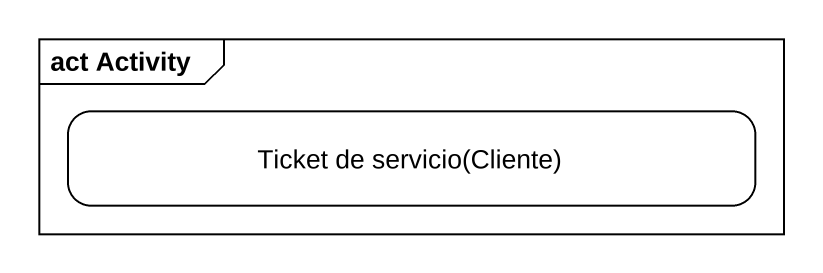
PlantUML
@startuml
mainframe act Activity
hide empty description
state "Ticket de servicio(Cliente)" as Ticket_de_servicio_Cliente
@enduml
